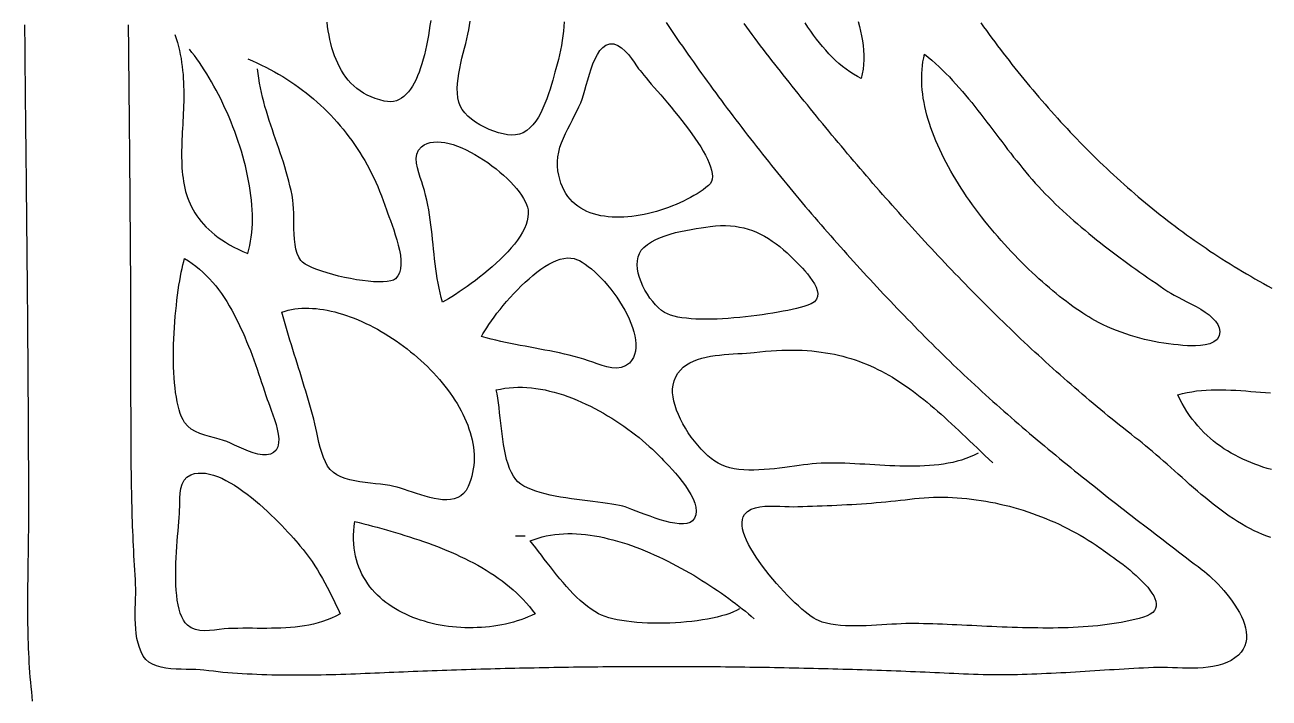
# Model space of a CAD drawing. Header units: millimetres. Extents: x 39 to 1143, y 32 to 1572.
# Drawn here: x 45.7 to 301.3, y 600.7 to 739.1 of the extents above; entities that cross this region are included whole.
import ezdxf

# ---------------------------------------------------------------- set-up
doc = ezdxf.new("R2010")
doc.units = ezdxf.units.MM
doc.layers.add('0_0_0', color=3, linetype='Continuous')

msp = doc.modelspace()

# ---------------------------------------------------------------- linework, layer by layer
at = {"layer": '0_0_0'}
for points in [[(47.32, 600.13), (47.24, 601.06), (47.13, 602.05), (47.02, 603.04), (46.93, 604.03), (46.84, 605.02), (46.77, 606.02), (46.7, 607.01), (46.63, 608.01), (46.58, 609.01), (46.53, 610.01), (46.49, 611.01), (46.45, 612.01), (46.42, 613.01), (46.4, 614.01), (46.38, 615.01), (46.36, 616.01), (46.35, 617.02), (46.34, 618.02), (46.34, 619.02), (46.34, 620.03), (46.34, 621.03), (46.35, 622.04), (46.36, 623.04), (46.37, 624.04), (46.38, 625.05), (46.39, 626.05), (46.41, 627.06), (46.42, 628.06), (46.44, 629.06), (46.45, 630.06), (46.47, 631.07), (46.48, 632.07), (46.49, 633.07), (46.5, 634.07), (46.51, 635.07), (46.52, 636.06), (46.52, 637.06), (46.52, 638.06), (46.52, 639.06), (46.52, 640.06), (46.52, 641.07), (46.52, 642.07), (46.52, 643.07), (46.52, 644.07), (46.52, 645.08), (46.52, 646.08), (46.51, 647.08), (46.51, 648.08), (46.51, 649.08), (46.5, 650.09), (46.5, 651.09), (46.5, 652.09), (46.49, 653.09), (46.49, 654.09), (46.49, 655.1), (46.48, 656.1), (46.48, 657.1), (46.47, 658.1), (46.47, 659.1), (46.46, 660.1), (46.45, 661.1), (46.45, 662.11), (46.44, 663.11), (46.44, 664.11), (46.43, 665.11), (46.42, 666.11), (46.42, 667.11), (46.41, 668.11), (46.4, 669.11), (46.4, 670.11), (46.39, 671.11), (46.38, 672.11), (46.37, 673.12), (46.37, 674.12), (46.36, 675.12), (46.35, 676.12), (46.34, 677.12), (46.33, 678.12), (46.32, 679.12), (46.32, 680.12), (46.31, 681.12), (46.3, 682.12), (46.29, 683.12), (46.28, 684.12), (46.27, 685.12), (46.26, 686.12), (46.25, 687.12), (46.24, 688.12), (46.23, 689.12), (46.22, 690.12), (46.21, 691.12), (46.2, 692.12), (46.19, 693.12), (46.18, 694.12), (46.17, 695.12), (46.16, 696.12), (46.15, 697.12), (46.14, 698.12), (46.13, 699.12), (46.12, 700.12), (46.11, 701.11), (46.1, 702.11), (46.09, 703.11), (46.08, 704.11), (46.07, 705.11), (46.06, 706.11), (46.05, 707.11), (46.04, 708.11), (46.03, 709.11), (46.02, 710.11), (46.01, 711.11), (46, 712.11), (45.99, 713.11), (45.98, 714.11), (45.97, 715.11), (45.96, 716.1), (45.95, 717.1), (45.94, 718.1), (45.93, 719.1), (45.91, 720.1), (45.9, 721.1), (45.89, 722.1), (45.88, 723.1), (45.87, 724.1), (45.86, 725.1), (45.85, 726.1), (45.84, 727.09), (45.83, 728.09), (45.82, 729.09), (45.81, 730.09), (45.81, 731.09), (45.8, 732.09), (45.79, 733.09), (45.78, 734.09), (45.77, 735.09), (45.76, 736.09), (45.75, 737.09), (45.74, 738.08), (45.73, 739.08)], [(177.46, 739.52), (178.01, 738.71), (178.56, 737.9), (179.11, 737.09), (179.67, 736.28), (180.22, 735.47), (180.78, 734.67), (181.34, 733.86), (181.9, 733.06), (182.47, 732.26), (183.03, 731.45), (183.6, 730.65), (184.17, 729.85), (184.74, 729.05), (185.32, 728.26), (185.89, 727.46), (186.47, 726.66), (187.05, 725.87), (187.63, 725.08), (188.22, 724.28), (188.8, 723.49), (189.39, 722.7), (189.98, 721.91), (190.57, 721.12), (191.17, 720.34), (191.76, 719.55), (192.36, 718.77), (192.96, 717.98), (193.56, 717.2), (194.16, 716.42), (194.77, 715.64), (195.38, 714.86), (195.99, 714.08), (196.6, 713.3), (197.21, 712.52), (197.83, 711.75), (198.45, 710.97), (199.07, 710.2), (199.69, 709.43), (200.31, 708.66), (200.94, 707.88), (201.57, 707.12), (202.2, 706.35), (202.83, 705.58), (203.47, 704.81), (204.1, 704.05), (204.74, 703.28), (205.38, 702.52), (206.03, 701.76), (206.67, 700.99), (207.32, 700.23), (207.97, 699.47), (208.62, 698.72), (209.27, 697.96), (209.93, 697.2), (210.59, 696.45), (211.25, 695.69), (211.91, 694.94), (212.57, 694.19), (213.24, 693.43), (213.91, 692.68), (214.58, 691.93), (215.25, 691.19), (215.93, 690.44), (216.6, 689.69), (217.28, 688.95), (217.97, 688.2), (218.65, 687.46), (219.34, 686.72), (220.02, 685.97), (220.71, 685.23), (221.41, 684.49), (222.1, 683.75), (222.8, 683.02), (223.5, 682.28), (224.2, 681.54), (224.9, 680.81), (225.61, 680.07), (226.32, 679.34), (227.03, 678.61), (227.74, 677.88), (228.46, 677.15), (229.17, 676.42), (229.89, 675.69), (230.61, 674.96), (231.34, 674.24), (232.06, 673.51), (232.79, 672.79), (233.52, 672.06), (234.25, 671.35), (234.97, 670.64), (235.69, 669.94), (236.42, 669.24), (237.15, 668.54), (237.88, 667.84), (238.62, 667.15), (239.35, 666.46), (240.09, 665.78), (240.83, 665.09), (241.57, 664.41), (242.31, 663.73), (243.05, 663.05), (243.8, 662.38), (244.54, 661.71), (245.29, 661.04), (246.04, 660.37), (246.8, 659.71), (247.55, 659.05), (248.3, 658.39), (249.06, 657.73), (249.82, 657.07), (250.58, 656.42), (251.34, 655.77), (252.1, 655.12), (252.86, 654.47), (253.63, 653.83), (254.4, 653.18), (255.16, 652.54), (255.93, 651.9), (256.7, 651.26), (257.48, 650.63), (258.25, 649.99), (259.02, 649.36), (259.8, 648.72), (260.58, 648.09), (261.35, 647.46), (262.13, 646.83), (262.91, 646.21), (263.69, 645.58), (264.47, 644.96), (265.26, 644.33), (266.04, 643.71), (266.83, 643.09), (267.61, 642.47), (268.4, 641.85), (269.19, 641.23), (269.98, 640.61), (270.77, 640), (271.56, 639.38), (272.35, 638.77), (273.14, 638.15), (273.93, 637.54), (274.73, 636.92), (275.52, 636.31), (276.32, 635.7), (277.11, 635.08), (277.91, 634.47), (278.71, 633.86), (279.5, 633.25), (280.3, 632.64), (281.1, 632.03), (281.9, 631.41), (282.7, 630.8), (283.5, 630.19), (284.3, 629.58), (285.1, 628.97), (285.9, 628.36), (286.71, 627.75), (287.51, 627.13), (287.99, 626.76), (288.5, 626.33), (289.05, 625.84), (289.62, 625.32), (290.21, 624.75), (290.8, 624.14), (291.41, 623.49), (292.01, 622.82), (292.6, 622.11), (293.17, 621.39), (293.73, 620.64), (294.25, 619.87), (294.74, 619.1), (295.19, 618.31), (295.59, 617.52), (295.94, 616.73), (296.23, 615.94), (296.44, 615.16), (296.59, 614.38), (296.65, 613.62), (296.63, 612.88), (296.51, 612.16), (296.29, 611.46), (295.96, 610.79), (295.53, 610.16), (294.97, 609.56), (294.28, 609), (293.47, 608.48), (292.6, 608.05), (291.69, 607.7), (290.75, 607.43), (289.76, 607.22), (288.76, 607.07), (287.73, 606.97), (286.68, 606.91), (285.62, 606.88), (284.56, 606.89), (283.51, 606.91), (282.45, 606.94), (281.42, 606.98), (280.4, 607.02), (279.41, 607.04), (278.45, 607.04), (277.52, 607.02), (276.51, 606.97), (275.51, 606.92), (274.5, 606.87), (273.49, 606.82), (272.49, 606.76), (271.49, 606.7), (270.49, 606.64), (269.49, 606.58), (268.49, 606.52), (267.49, 606.46), (266.49, 606.4), (265.5, 606.33), (264.5, 606.27), (263.5, 606.21), (262.51, 606.15), (261.51, 606.09), (260.52, 606.03), (259.53, 605.97), (258.53, 605.92), (257.54, 605.86), (256.54, 605.81), (255.55, 605.77), (254.56, 605.72), (253.56, 605.68), (252.57, 605.64), (251.57, 605.61), (250.57, 605.58), (249.58, 605.56), (248.58, 605.54), (247.58, 605.53), (246.58, 605.52), (245.58, 605.51), (244.57, 605.52), (243.57, 605.53), (242.56, 605.54), (241.56, 605.57), (240.55, 605.6), (239.54, 605.64), (238.52, 605.68), (237.54, 605.73), (236.56, 605.78), (235.57, 605.83), (234.58, 605.87), (233.6, 605.92), (232.61, 605.96), (231.62, 606), (230.63, 606.05), (229.64, 606.09), (228.65, 606.13), (227.66, 606.17), (226.67, 606.21), (225.67, 606.25), (224.68, 606.29), (223.68, 606.32), (222.69, 606.36), (221.69, 606.4), (220.7, 606.43), (219.7, 606.47), (218.7, 606.5), (217.71, 606.53), (216.71, 606.56), (215.71, 606.59), (214.71, 606.62), (213.71, 606.65), (212.71, 606.68), (211.71, 606.71), (210.71, 606.74), (209.71, 606.76), (208.71, 606.79), (207.7, 606.81), (206.7, 606.84), (205.7, 606.86), (204.69, 606.88), (203.69, 606.91), (202.69, 606.93), (201.68, 606.95), (200.68, 606.97), (199.67, 606.98), (198.67, 607), (197.66, 607.02), (196.66, 607.03), (195.65, 607.05), (194.64, 607.06), (193.64, 607.08), (192.63, 607.09), (191.62, 607.1), (190.62, 607.11), (189.61, 607.13), (188.6, 607.14), (187.59, 607.14), (186.59, 607.15), (185.58, 607.16), (184.57, 607.17), (183.56, 607.17), (182.56, 607.18), (181.55, 607.18), (180.54, 607.19), (179.53, 607.19), (178.52, 607.19), (177.52, 607.19), (176.51, 607.19), (175.5, 607.19), (174.49, 607.19), (173.48, 607.19), (172.48, 607.19), (171.47, 607.18), (170.46, 607.18), (169.45, 607.17), (168.45, 607.17), (167.44, 607.16), (166.43, 607.15), (165.43, 607.15), (164.42, 607.14), (163.41, 607.13), (162.41, 607.12), (161.4, 607.11), (160.4, 607.09), (159.39, 607.08), (158.39, 607.07), (157.38, 607.05), (156.38, 607.04), (155.37, 607.02), (154.37, 607.01), (153.36, 606.99), (152.36, 606.97), (151.36, 606.95), (150.36, 606.93), (149.35, 606.91), (148.35, 606.89), (147.35, 606.87), (146.35, 606.84), (145.35, 606.82), (144.35, 606.8), (143.35, 606.77), (142.35, 606.74), (141.36, 606.72), (140.36, 606.69), (139.36, 606.66), (138.36, 606.63), (137.37, 606.6), (136.37, 606.57), (135.38, 606.54), (134.38, 606.51), (133.39, 606.48), (132.4, 606.44), (131.41, 606.41), (130.41, 606.37), (129.42, 606.34), (128.43, 606.3), (127.44, 606.26), (126.46, 606.22), (125.47, 606.18), (124.48, 606.14), (123.49, 606.1), (122.51, 606.06), (121.52, 606.02), (120.55, 605.98), (119.58, 605.93), (118.6, 605.89), (117.62, 605.85), (116.63, 605.81), (115.64, 605.77), (114.65, 605.73), (113.65, 605.69), (112.65, 605.66), (111.64, 605.62), (110.64, 605.59), (109.63, 605.56), (108.62, 605.53), (107.6, 605.5), (106.59, 605.48), (105.57, 605.46), (104.56, 605.45), (103.54, 605.44), (102.53, 605.43), (101.51, 605.43), (100.49, 605.43), (99.47, 605.43), (98.46, 605.44), (97.44, 605.46), (96.43, 605.48), (95.42, 605.51), (94.41, 605.54), (93.4, 605.58), (92.39, 605.63), (91.39, 605.68), (90.39, 605.74), (89.39, 605.8), (88.4, 605.88), (87.41, 605.96), (86.42, 606.04), (85.44, 606.14), (84.46, 606.25), (83.49, 606.36), (82.52, 606.48), (81.72, 606.56), (80.84, 606.6), (79.88, 606.63), (78.87, 606.64), (77.83, 606.67), (76.78, 606.71), (75.73, 606.79), (74.71, 606.91), (73.72, 607.1), (72.79, 607.35), (71.94, 607.69), (71.19, 608.14), (70.55, 608.69), (70.04, 609.38), (69.6, 610.22), (69.25, 611.11), (68.97, 612.04), (68.75, 613), (68.6, 613.99), (68.49, 615), (68.43, 616.02), (68.4, 617.05), (68.4, 618.09), (68.41, 619.13), (68.44, 620.16), (68.46, 621.19), (68.49, 622.19), (68.49, 623.18), (68.48, 624.13), (68.43, 625.06), (68.37, 626.06), (68.3, 627.06), (68.24, 628.05), (68.19, 629.05), (68.13, 630.05), (68.08, 631.05), (68.03, 632.05), (67.99, 633.05), (67.95, 634.05), (67.91, 635.05), (67.87, 636.05), (67.84, 637.04), (67.8, 638.04), (67.77, 639.04), (67.75, 640.04), (67.72, 641.04), (67.7, 642.04), (67.67, 643.04), (67.65, 644.04), (67.64, 645.04), (67.62, 646.04), (67.61, 647.04), (67.59, 648.04), (67.58, 649.04), (67.57, 650.04), (67.56, 651.04), (67.55, 652.04), (67.55, 653.04), (67.54, 654.04), (67.54, 655.04), (67.53, 656.04), (67.53, 657.04), (67.53, 658.04), (67.53, 659.04), (67.53, 660.05), (67.52, 661.05), (67.52, 662.05), (67.52, 663.05), (67.52, 664.05), (67.52, 665.05), (67.52, 666.06), (67.52, 667.06), (67.52, 668.06), (67.52, 669.06), (67.52, 670.06), (67.52, 671.06), (67.52, 672.06), (67.52, 673.07), (67.52, 674.07), (67.51, 675.07), (67.51, 676.07), (67.51, 677.07), (67.51, 678.07), (67.5, 679.07), (67.5, 680.07), (67.5, 681.07), (67.49, 682.07), (67.49, 683.08), (67.48, 684.08), (67.48, 685.08), (67.48, 686.08), (67.47, 687.08), (67.46, 688.08), (67.46, 689.08), (67.45, 690.08), (67.45, 691.08), (67.44, 692.08), (67.44, 693.08), (67.43, 694.08), (67.42, 695.08), (67.42, 696.08), (67.41, 697.08), (67.4, 698.08), (67.39, 699.08), (67.39, 700.08), (67.38, 701.08), (67.37, 702.08), (67.36, 703.08), (67.36, 704.08), (67.35, 705.08), (67.34, 706.08), (67.33, 707.08), (67.32, 708.08), (67.31, 709.08), (67.3, 710.08), (67.3, 711.08), (67.29, 712.08), (67.28, 713.08), (67.27, 714.08), (67.26, 715.08), (67.25, 716.08), (67.24, 717.08), (67.23, 718.08), (67.22, 719.08), (67.21, 720.08), (67.2, 721.08), (67.19, 722.08), (67.18, 723.08), (67.17, 724.08), (67.16, 725.08), (67.15, 726.07), (67.14, 727.07), (67.13, 728.07), (67.12, 729.07), (67.11, 730.07), (67.1, 731.07), (67.09, 732.07), (67.08, 733.07), (67.07, 734.07), (67.06, 735.07), (67.05, 736.07), (67.03, 737.07), (67.02, 738.07), (67.01, 739.07)], [(129.09, 739.96), (128.94, 738.92), (128.78, 737.89), (128.61, 736.86), (128.43, 735.85), (128.23, 734.85), (128.02, 733.87), (127.79, 732.91), (127.55, 731.98), (127.29, 731.08), (127.01, 730.21), (126.72, 729.37), (126.4, 728.57), (126.07, 727.82), (125.71, 727.11), (125.34, 726.45), (124.94, 725.84), (124.52, 725.29), (124.07, 724.79), (123.6, 724.36), (123.11, 724), (122.59, 723.71), (122.04, 723.48), (121.46, 723.34), (120.86, 723.27), (120.23, 723.29), (119.56, 723.39), (118.61, 723.63), (117.71, 723.92), (116.86, 724.25), (116.06, 724.63), (115.3, 725.04), (114.59, 725.5), (113.92, 726), (113.29, 726.53), (112.71, 727.1), (112.16, 727.71), (111.65, 728.34), (111.18, 729.01), (110.75, 729.7), (110.35, 730.43), (109.98, 731.17), (109.64, 731.94), (109.34, 732.73), (109.06, 733.54), (108.81, 734.37), (108.58, 735.21), (108.38, 736.07), (108.21, 736.94), (108.05, 737.82), (107.92, 738.72), (107.81, 739.61)], [(156.49, 739.66), (156.42, 738.7), (156.33, 737.74), (156.21, 736.78), (156.08, 735.82), (155.92, 734.85), (155.74, 733.89), (155.54, 732.93), (155.32, 731.97), (155.08, 731.01), (154.81, 730.06), (154.61, 729.34), (154.39, 728.55), (154.15, 727.69), (153.89, 726.78), (153.6, 725.83), (153.28, 724.86), (152.93, 723.87), (152.55, 722.89), (152.14, 721.93), (151.69, 721), (151.2, 720.12), (150.66, 719.3), (150.09, 718.55), (149.47, 717.9), (148.8, 717.35), (148.07, 716.91), (147.3, 716.61), (146.47, 716.45), (145.7, 716.43), (144.85, 716.5), (143.95, 716.66), (143.01, 716.9), (142.04, 717.21), (141.07, 717.59), (140.11, 718.03), (139.18, 718.53), (138.3, 719.09), (137.47, 719.69), (136.73, 720.32), (136.08, 721), (135.54, 721.7), (135.12, 722.42), (134.86, 723.17), (134.67, 724.08), (134.58, 725.04), (134.55, 726.02), (134.6, 727.02), (134.7, 728.04), (134.85, 729.07), (135.04, 730.11), (135.26, 731.16), (135.5, 732.19), (135.76, 733.22), (136.02, 734.24), (136.27, 735.24), (136.51, 736.21), (136.73, 737.15), (136.91, 738.06), (137.07, 738.94), (137.22, 739.85)], [(301.66, 633.74), (300.79, 634.04), (299.93, 634.37), (299.07, 634.74), (298.21, 635.14), (297.35, 635.57), (296.5, 636.03), (295.65, 636.53), (294.8, 637.04), (293.96, 637.59), (293.12, 638.15), (292.29, 638.74), (291.46, 639.35), (290.63, 639.97), (289.8, 640.61), (288.99, 641.26), (288.17, 641.93), (287.36, 642.6), (286.56, 643.28), (285.76, 643.97), (284.97, 644.66), (284.18, 645.35), (283.4, 646.04), (282.62, 646.74), (281.85, 647.42), (281.09, 648.11), (280.33, 648.78), (279.58, 649.45), (278.84, 650.11), (278.1, 650.75), (277.37, 651.38), (276.65, 651.99), (275.93, 652.58), (275.22, 653.16), (274.52, 653.71), (273.73, 654.32), (272.95, 654.94), (272.16, 655.56), (271.38, 656.18), (270.59, 656.81), (269.81, 657.44), (269.04, 658.07), (268.26, 658.7), (267.49, 659.34), (266.72, 659.97), (265.95, 660.61), (265.18, 661.26), (264.42, 661.9), (263.65, 662.55), (262.89, 663.2), (262.13, 663.85), (261.38, 664.5), (260.62, 665.16), (259.87, 665.82), (259.12, 666.48), (258.37, 667.15), (257.62, 667.81), (256.88, 668.48), (256.14, 669.15), (255.39, 669.82), (254.65, 670.5), (253.92, 671.17), (253.18, 671.85), (252.45, 672.53), (251.72, 673.21), (250.99, 673.9), (250.26, 674.59), (249.53, 675.27), (248.81, 675.97), (248.09, 676.66), (247.37, 677.35), (246.65, 678.05), (245.93, 678.75), (245.22, 679.45), (244.5, 680.15), (243.79, 680.85), (243.08, 681.56), (242.38, 682.27), (241.67, 682.98), (240.96, 683.69), (240.26, 684.4), (239.56, 685.12), (238.86, 685.83), (238.16, 686.55), (237.47, 687.27), (236.77, 687.99), (236.08, 688.72), (235.39, 689.44), (234.7, 690.17), (234.01, 690.89), (233.33, 691.62), (232.64, 692.35), (231.96, 693.09), (231.28, 693.82), (230.6, 694.56), (229.92, 695.29), (229.24, 696.03), (228.57, 696.77), (227.89, 697.51), (227.22, 698.25), (226.55, 699), (225.88, 699.74), (225.21, 700.49), (224.55, 701.24), (223.88, 701.99), (223.22, 702.74), (222.56, 703.49), (221.9, 704.24), (221.24, 704.99), (220.58, 705.75), (219.92, 706.5), (219.27, 707.26), (218.62, 708.02), (217.96, 708.78), (217.31, 709.54), (216.66, 710.3), (216.01, 711.06), (215.37, 711.83), (214.72, 712.59), (214.08, 713.36), (213.44, 714.12), (212.79, 714.89), (212.15, 715.66), (211.51, 716.43), (210.88, 717.2), (210.24, 717.97), (209.61, 718.74), (208.97, 719.51), (208.34, 720.29), (207.71, 721.06), (207.08, 721.83), (206.45, 722.61), (205.82, 723.39), (205.19, 724.16), (204.57, 724.94), (203.94, 725.72), (203.32, 726.5), (202.7, 727.28), (202.07, 728.06), (201.49, 728.8), (200.9, 729.54), (200.32, 730.28), (199.74, 731.02), (199.16, 731.77), (198.58, 732.52), (198, 733.27), (197.43, 734.02), (196.85, 734.77), (196.28, 735.53), (195.71, 736.29), (195.14, 737.05), (194.57, 737.81), (194.01, 738.57), (193.44, 739.34)], [(216.9, 739.74), (217.16, 738.75), (217.39, 737.76), (217.58, 736.78), (217.75, 735.8), (217.88, 734.81), (217.97, 733.84), (218.02, 732.86), (218.02, 731.89), (217.98, 730.92), (217.88, 729.96), (217.73, 729.01), (217.52, 728.06), (216.72, 728.47), (215.92, 728.92), (215.15, 729.42), (214.4, 729.95), (213.66, 730.52), (212.94, 731.13), (212.24, 731.76), (211.55, 732.43), (210.87, 733.13), (210.21, 733.85), (209.57, 734.59), (208.94, 735.36), (208.32, 736.15), (207.72, 736.95), (207.13, 737.77), (206.55, 738.6), (205.98, 739.45)], [(242.09, 739.47), (242.66, 738.68), (243.22, 737.9), (243.8, 737.11), (244.37, 736.33), (244.95, 735.55), (245.53, 734.78), (246.11, 734.01), (246.7, 733.24), (247.29, 732.47), (247.89, 731.71), (248.48, 730.94), (249.08, 730.19), (249.68, 729.43), (250.29, 728.68), (250.9, 727.93), (251.51, 727.18), (252.13, 726.43), (252.75, 725.69), (253.37, 724.96), (254, 724.22), (254.63, 723.49), (255.26, 722.76), (255.89, 722.03), (256.53, 721.31), (257.18, 720.59), (257.82, 719.88), (258.47, 719.16), (259.13, 718.45), (259.78, 717.75), (260.44, 717.04), (261.11, 716.34), (261.77, 715.65), (262.44, 714.96), (263.12, 714.27), (263.8, 713.58), (264.48, 712.9), (265.16, 712.22), (265.85, 711.55), (266.55, 710.88), (267.24, 710.21), (267.94, 709.54), (268.65, 708.88), (269.35, 708.23), (270.07, 707.58), (270.78, 706.93), (271.5, 706.28), (272.22, 705.64), (272.95, 705.01), (273.68, 704.37), (274.42, 703.75), (275.15, 703.12), (275.9, 702.5), (276.64, 701.88), (277.39, 701.27), (278.15, 700.66), (278.91, 700.06), (279.67, 699.46), (280.44, 698.86), (281.21, 698.27), (281.98, 697.69), (282.76, 697.1), (283.54, 696.52), (284.33, 695.95), (285.12, 695.38), (285.92, 694.82), (286.72, 694.26), (287.52, 693.7), (288.33, 693.15), (289.14, 692.6), (289.96, 692.06), (290.78, 691.52), (291.61, 690.99), (292.44, 690.46), (293.27, 689.94), (294.11, 689.42), (294.95, 688.91), (295.8, 688.4), (296.65, 687.9), (297.51, 687.4), (298.37, 686.9), (299.24, 686.41), (300.11, 685.93), (300.98, 685.45), (301.86, 684.98)], [(76.52, 737.06), (76.8, 736.24), (77.05, 735.42), (77.27, 734.6), (77.47, 733.78), (77.65, 732.96), (77.8, 732.14), (77.93, 731.32), (78.04, 730.51), (78.13, 729.7), (78.21, 728.88), (78.27, 728.07), (78.31, 727.27), (78.34, 726.46), (78.36, 725.66), (78.36, 724.86), (78.36, 724.06), (78.35, 723.26), (78.33, 722.47), (78.3, 721.68), (78.27, 720.9), (78.23, 720.12), (78.19, 719.34), (78.15, 718.56), (78.11, 717.79), (78.07, 717.03), (78.03, 716.27), (78, 715.51), (77.97, 714.76), (77.95, 714.02), (77.93, 713.28), (77.92, 712.54), (77.92, 711.81), (77.94, 711.09), (77.96, 710.37), (78, 709.66), (78.05, 708.95), (78.12, 708.25), (78.21, 707.56), (78.31, 706.88), (78.44, 706.2), (78.58, 705.53), (78.75, 704.86), (78.94, 704.21), (79.16, 703.56), (79.4, 702.92), (79.66, 702.29), (79.96, 701.66), (80.28, 701.05), (80.64, 700.44), (81.03, 699.84), (81.45, 699.25), (81.91, 698.68), (82.4, 698.1), (82.92, 697.54), (83.49, 696.99), (84.1, 696.45), (84.74, 695.92), (85.43, 695.4), (86.16, 694.89), (86.94, 694.39), (87.76, 693.9), (88.63, 693.42), (89.54, 692.96), (90.51, 692.5), (91.52, 692.06), (91.75, 692.88), (91.94, 693.73), (92.1, 694.59), (92.23, 695.47), (92.33, 696.37), (92.41, 697.28), (92.45, 698.21), (92.47, 699.15), (92.46, 700.11), (92.42, 701.07), (92.36, 702.05), (92.27, 703.03), (92.16, 704.02), (92.03, 705.02), (91.87, 706.02), (91.69, 707.03), (91.49, 708.04), (91.27, 709.06), (91.03, 710.07), (90.77, 711.09), (90.49, 712.1), (90.19, 713.12), (89.88, 714.13), (89.55, 715.13), (89.2, 716.13), (88.84, 717.13), (88.46, 718.12), (88.08, 719.1), (87.67, 720.07), (87.26, 721.03), (86.83, 721.97), (86.4, 722.91), (85.95, 723.83), (85.49, 724.74), (85.03, 725.63), (84.55, 726.5), (84.07, 727.36), (83.58, 728.19), (83.09, 729.01), (82.59, 729.8), (82.09, 730.57), (81.58, 731.32), (81.07, 732.05), (80.56, 732.74), (80.04, 733.41), (79.52, 734.06)], [(165.05, 734.88), (165.88, 735.16), (166.7, 735.13), (167.5, 734.84), (168.26, 734.34), (169, 733.69), (169.68, 732.95), (170.31, 732.16), (170.88, 731.38), (171.38, 730.66), (171.8, 730.05), (172.08, 729.68), (172.43, 729.24), (172.84, 728.74), (173.31, 728.18), (173.84, 727.57), (174.4, 726.9), (175.01, 726.2), (175.65, 725.45), (176.33, 724.67), (177.02, 723.85), (177.73, 723.01), (178.46, 722.14), (179.19, 721.25), (179.91, 720.35), (180.64, 719.44), (181.35, 718.52), (182.05, 717.6), (182.72, 716.68), (183.36, 715.77), (183.97, 714.86), (184.54, 713.98), (185.06, 713.11), (185.53, 712.26), (185.95, 711.45), (186.3, 710.66), (186.58, 709.91), (186.79, 709.2), (186.92, 708.54), (186.96, 707.93), (186.91, 707.37), (186.76, 706.86), (186.51, 706.42), (186.15, 706.05), (185.61, 705.62), (185.03, 705.2), (184.43, 704.78), (183.79, 704.38), (183.13, 703.98), (182.45, 703.59), (181.74, 703.22), (181.01, 702.86), (180.27, 702.51), (179.5, 702.17), (178.72, 701.85), (177.93, 701.55), (177.12, 701.26), (176.3, 700.99), (175.47, 700.74), (174.64, 700.51), (173.8, 700.31), (172.96, 700.12), (172.12, 699.96), (171.28, 699.82), (170.43, 699.71), (169.6, 699.63), (168.77, 699.57), (167.94, 699.54), (167.13, 699.54), (166.33, 699.57), (165.54, 699.64), (164.76, 699.73), (164.01, 699.86), (163.27, 700.02), (162.55, 700.22), (161.85, 700.46), (161.17, 700.73), (160.52, 701.05), (159.9, 701.4), (159.31, 701.79), (158.75, 702.23), (158.22, 702.7), (157.73, 703.23), (157.27, 703.79), (156.85, 704.4), (156.47, 705.06), (156.13, 705.77), (155.84, 706.53), (155.59, 707.33), (155.38, 708.19), (155.23, 709.1), (155.13, 710.06), (155.11, 711.02), (155.2, 711.98), (155.37, 712.94), (155.63, 713.9), (155.96, 714.85), (156.34, 715.8), (156.77, 716.75), (157.22, 717.68), (157.7, 718.61), (158.18, 719.53), (158.65, 720.43), (159.1, 721.32), (159.53, 722.2), (159.91, 723.06), (160.18, 723.8), (160.46, 724.67), (160.74, 725.64), (161.03, 726.69), (161.34, 727.79), (161.67, 728.91), (162.03, 730.01), (162.42, 731.08), (162.85, 732.09), (163.32, 733), (163.84, 733.78), (164.41, 734.42), (165.05, 734.88)], [(91.52, 732.06), (92.46, 731.66), (93.39, 731.24), (94.3, 730.81), (95.21, 730.36), (96.09, 729.9), (96.97, 729.42), (97.83, 728.93), (98.69, 728.42), (99.52, 727.9), (100.35, 727.36), (101.16, 726.81), (101.96, 726.24), (102.75, 725.66), (103.52, 725.07), (104.28, 724.46), (105.02, 723.83), (105.75, 723.2), (106.47, 722.54), (107.18, 721.88), (107.87, 721.2), (108.54, 720.51), (109.2, 719.8), (109.85, 719.08), (110.49, 718.35), (111.1, 717.6), (111.71, 716.84), (112.3, 716.07), (112.87, 715.28), (113.44, 714.48), (113.98, 713.67), (114.51, 712.85), (115.03, 712.01), (115.53, 711.17), (116.02, 710.31), (116.49, 709.43), (116.94, 708.55), (117.38, 707.65), (117.8, 706.75), (118.21, 705.83), (118.6, 704.89), (118.98, 703.95), (119.34, 703), (119.69, 702.03), (120.01, 701.06), (120.23, 700.42), (120.5, 699.68), (120.81, 698.84), (121.14, 697.93), (121.48, 696.95), (121.82, 695.93), (122.14, 694.89), (122.43, 693.83), (122.67, 692.77), (122.85, 691.74), (122.96, 690.74), (122.97, 689.8), (122.89, 688.93), (122.69, 688.15), (122.36, 687.47), (121.88, 686.9), (121.46, 686.64), (120.88, 686.44), (120.16, 686.31), (119.32, 686.25), (118.37, 686.24), (117.33, 686.28), (116.22, 686.38), (115.05, 686.52), (113.85, 686.7), (112.62, 686.92), (111.38, 687.17), (110.16, 687.46), (108.96, 687.77), (107.81, 688.09), (106.72, 688.44), (105.7, 688.8), (104.79, 689.17), (103.98, 689.54), (103.31, 689.91), (102.78, 690.28), (102.41, 690.65), (101.98, 691.32), (101.65, 692.12), (101.4, 693.01), (101.23, 693.97), (101.11, 695), (101.04, 696.06), (101, 697.15), (100.98, 698.24), (100.97, 699.31), (100.96, 700.35), (100.93, 701.33), (100.87, 702.24), (100.77, 703.06), (100.6, 704.04), (100.4, 705.02), (100.18, 706), (99.94, 706.97), (99.68, 707.94), (99.4, 708.9), (99.12, 709.86), (98.82, 710.82), (98.51, 711.78), (98.19, 712.74), (97.87, 713.69), (97.54, 714.65), (97.21, 715.6), (96.89, 716.55), (96.56, 717.5), (96.24, 718.46), (95.93, 719.41), (95.63, 720.37), (95.33, 721.32), (95.05, 722.28), (94.79, 723.24), (94.54, 724.2), (94.31, 725.17), (94.1, 726.14), (93.92, 727.11), (93.76, 728.09), (93.63, 729.07), (93.52, 730.06)], [(186.52, 697.63), (187.6, 697.75), (188.64, 697.82), (189.65, 697.83), (190.64, 697.78), (191.59, 697.68), (192.52, 697.53), (193.43, 697.33), (194.31, 697.08), (195.18, 696.78), (196.02, 696.44), (196.85, 696.05), (197.66, 695.62), (198.45, 695.15), (199.24, 694.64), (200.01, 694.09), (200.77, 693.5), (201.53, 692.87), (202.28, 692.22), (203.02, 691.53), (203.76, 690.8), (204.5, 690.05), (204.93, 689.61), (205.42, 689.1), (205.93, 688.52), (206.46, 687.9), (206.98, 687.25), (207.46, 686.57), (207.89, 685.88), (208.23, 685.19), (208.46, 684.51), (208.57, 683.86), (208.53, 683.24), (208.31, 682.68), (207.89, 682.17), (207.25, 681.73), (206.37, 681.38), (205.71, 681.19), (204.98, 680.99), (204.19, 680.8), (203.33, 680.6), (202.41, 680.41), (201.45, 680.22), (200.44, 680.03), (199.39, 679.85), (198.3, 679.68), (197.19, 679.51), (196.05, 679.35), (194.9, 679.21), (193.73, 679.07), (192.56, 678.95), (191.38, 678.84), (190.21, 678.75), (189.04, 678.68), (187.89, 678.63), (186.76, 678.59), (185.66, 678.58), (184.58, 678.59), (183.55, 678.63), (182.55, 678.69), (181.6, 678.77), (180.7, 678.89), (179.86, 679.03), (179.08, 679.21), (178.37, 679.42), (177.74, 679.66), (177.13, 679.98), (176.51, 680.4), (175.89, 680.92), (175.28, 681.52), (174.69, 682.2), (174.12, 682.93), (173.59, 683.72), (173.1, 684.55), (172.66, 685.41), (172.28, 686.29), (171.97, 687.18), (171.73, 688.06), (171.57, 688.94), (171.51, 689.79), (171.55, 690.61), (171.69, 691.38), (171.95, 692.1), (172.34, 692.75), (172.86, 693.33), (173.6, 693.93), (174.42, 694.47), (175.31, 694.95), (176.26, 695.37), (177.25, 695.75), (178.29, 696.08), (179.35, 696.37), (180.42, 696.62), (181.49, 696.84), (182.56, 697.04), (183.61, 697.21), (184.63, 697.36), (185.6, 697.5), (186.52, 697.63)], [(241.52, 651.06), (240.7, 650.65), (239.86, 650.28), (239, 649.95), (238.12, 649.66), (237.22, 649.4), (236.31, 649.18), (235.38, 648.99), (234.43, 648.83), (233.48, 648.69), (232.51, 648.59), (231.52, 648.5), (230.53, 648.44), (229.53, 648.41), (228.52, 648.38), (227.51, 648.38), (226.48, 648.39), (225.46, 648.41), (224.43, 648.45), (223.4, 648.49), (222.36, 648.54), (221.33, 648.6), (220.29, 648.66), (219.26, 648.72), (218.23, 648.78), (217.21, 648.84), (216.19, 648.89), (215.18, 648.94), (214.17, 648.98), (213.18, 649.01), (212.19, 649.02), (211.21, 649.03), (210.25, 649.02), (209.29, 648.99), (208.35, 648.94), (207.43, 648.87), (206.52, 648.77), (205.66, 648.66), (204.75, 648.54), (203.8, 648.41), (202.81, 648.27), (201.79, 648.13), (200.76, 648), (199.7, 647.88), (198.64, 647.77), (197.57, 647.69), (196.51, 647.63), (195.45, 647.6), (194.41, 647.6), (193.38, 647.65), (192.39, 647.74), (191.42, 647.88), (190.5, 648.08), (189.62, 648.34), (188.79, 648.66), (188.11, 649.01), (187.42, 649.44), (186.72, 649.96), (186.01, 650.55), (185.3, 651.2), (184.61, 651.92), (183.92, 652.69), (183.25, 653.51), (182.61, 654.37), (182, 655.25), (181.42, 656.17), (180.88, 657.09), (180.4, 658.03), (179.96, 658.98), (179.58, 659.91), (179.27, 660.84), (179.03, 661.74), (178.86, 662.62), (178.78, 663.47), (178.78, 664.28), (178.87, 665.04), (179.11, 665.95), (179.44, 666.77), (179.87, 667.49), (180.38, 668.14), (180.96, 668.71), (181.61, 669.2), (182.32, 669.63), (183.08, 670), (183.9, 670.31), (184.75, 670.58), (185.64, 670.79), (186.55, 670.97), (187.48, 671.12), (188.42, 671.23), (189.37, 671.32), (190.31, 671.4), (191.24, 671.46), (192.16, 671.51), (193.06, 671.57), (193.92, 671.62), (194.74, 671.69), (195.52, 671.77), (196.71, 671.9), (197.88, 672.02), (199.02, 672.1), (200.14, 672.17), (201.24, 672.22), (202.31, 672.24), (203.36, 672.25), (204.4, 672.23), (205.41, 672.2), (206.4, 672.14), (207.38, 672.06), (208.33, 671.97), (209.27, 671.85), (210.19, 671.71), (211.1, 671.56), (211.99, 671.39), (212.87, 671.19), (213.73, 670.98), (214.58, 670.75), (215.41, 670.51), (216.24, 670.24), (217.05, 669.96), (217.85, 669.66), (218.63, 669.34), (219.41, 669.01), (220.18, 668.66), (220.95, 668.29), (221.7, 667.9), (222.45, 667.5), (223.18, 667.09), (223.92, 666.66), (224.65, 666.21), (225.37, 665.75), (226.09, 665.27), (226.8, 664.78), (227.52, 664.27), (228.23, 663.75), (228.93, 663.21), (229.64, 662.66), (230.35, 662.1), (231.05, 661.52), (231.76, 660.93), (232.47, 660.33), (233.18, 659.71), (233.9, 659.08), (234.61, 658.44), (235.33, 657.79), (236.06, 657.12), (236.79, 656.44), (237.53, 655.75), (238.27, 655.05), (239.02, 654.34), (239.78, 653.62), (240.55, 652.88), (241.32, 652.14), (242.11, 651.38), (242.9, 650.62), (243.71, 649.84), (244.52, 649.06)], [(301.77, 647.69), (300.9, 647.95), (300.03, 648.22), (299.18, 648.5), (298.34, 648.81), (297.51, 649.14), (296.69, 649.48), (295.88, 649.85), (295.08, 650.23), (294.29, 650.64), (293.52, 651.07), (292.77, 651.52), (292.02, 651.99), (291.29, 652.49), (290.58, 653.01), (289.89, 653.55), (289.21, 654.12), (288.54, 654.72), (287.9, 655.34), (287.27, 655.98), (286.66, 656.66), (286.07, 657.36), (285.5, 658.08), (284.95, 658.84), (284.42, 659.62), (283.91, 660.44), (283.43, 661.28), (282.96, 662.15), (282.52, 663.06), (283.48, 663.31), (284.45, 663.53), (285.42, 663.7), (286.4, 663.84), (287.39, 663.95), (288.39, 664.03), (289.39, 664.07), (290.39, 664.09), (291.4, 664.09), (292.42, 664.07), (293.43, 664.03), (294.45, 663.98), (295.47, 663.92), (296.49, 663.85), (297.51, 663.77), (298.53, 663.69), (299.54, 663.6), (300.55, 663.52), (301.56, 663.45)], [(227.52, 641.63), (228.48, 641.75), (229.44, 641.84), (230.41, 641.92), (231.37, 641.97), (232.34, 642.01), (233.32, 642.03), (234.29, 642.03), (235.27, 642.01), (236.25, 641.97), (237.23, 641.91), (238.21, 641.84), (239.19, 641.75), (240.17, 641.64), (241.15, 641.51), (242.12, 641.37), (243.1, 641.21), (244.07, 641.03), (245.04, 640.83), (246.01, 640.62), (246.97, 640.4), (247.94, 640.15), (248.89, 639.89), (249.85, 639.62), (250.79, 639.33), (251.73, 639.02), (252.67, 638.7), (253.6, 638.36), (254.52, 638.01), (255.44, 637.64), (256.35, 637.26), (257.25, 636.87), (258.14, 636.46), (259.03, 636.03), (259.9, 635.59), (260.77, 635.14), (261.62, 634.68), (262.47, 634.2), (263.3, 633.71), (264.13, 633.21), (264.94, 632.69), (265.74, 632.16), (266.52, 631.62), (266.84, 631.4), (267.22, 631.13), (267.67, 630.82), (268.18, 630.47), (268.73, 630.07), (269.33, 629.64), (269.96, 629.18), (270.61, 628.69), (271.29, 628.17), (271.97, 627.63), (272.65, 627.07), (273.33, 626.5), (273.99, 625.91), (274.63, 625.32), (275.24, 624.72), (275.82, 624.11), (276.35, 623.51), (276.82, 622.92), (277.23, 622.33), (277.58, 621.75), (277.84, 621.19), (278.02, 620.65), (278.11, 620.13), (278.1, 619.63), (277.98, 619.16), (277.74, 618.73), (277.38, 618.33), (276.88, 617.97), (276.24, 617.65), (275.46, 617.37), (274.58, 617.12), (273.68, 616.9), (272.77, 616.68), (271.85, 616.49), (270.91, 616.31), (269.97, 616.14), (269.01, 615.99), (268.05, 615.85), (267.07, 615.73), (266.09, 615.62), (265.1, 615.52), (264.1, 615.44), (263.09, 615.37), (262.08, 615.3), (261.06, 615.25), (260.03, 615.21), (259, 615.18), (257.97, 615.16), (256.93, 615.14), (255.89, 615.14), (254.84, 615.14), (253.79, 615.15), (252.75, 615.16), (251.7, 615.18), (250.64, 615.2), (249.59, 615.24), (248.54, 615.27), (247.49, 615.31), (246.44, 615.35), (245.4, 615.39), (244.35, 615.44), (243.31, 615.49), (242.28, 615.54), (241.24, 615.59), (240.22, 615.64), (239.19, 615.69), (238.17, 615.74), (237.16, 615.78), (236.16, 615.83), (235.16, 615.87), (234.18, 615.91), (233.2, 615.95), (232.22, 615.98), (231.26, 616.01), (230.31, 616.03), (229.37, 616.04), (228.44, 616.05), (227.52, 616.06), (226.65, 616.05), (225.74, 616.01), (224.78, 615.97), (223.79, 615.91), (222.76, 615.84), (221.72, 615.78), (220.66, 615.71), (219.59, 615.65), (218.51, 615.6), (217.43, 615.57), (216.36, 615.56), (215.3, 615.56), (214.26, 615.6), (213.24, 615.67), (212.25, 615.78), (211.3, 615.93), (210.38, 616.12), (209.52, 616.36), (208.71, 616.66), (208.27, 616.87), (207.77, 617.17), (207.22, 617.54), (206.63, 617.98), (205.99, 618.48), (205.32, 619.05), (204.62, 619.67), (203.89, 620.34), (203.15, 621.06), (202.39, 621.82), (201.63, 622.62), (200.86, 623.45), (200.1, 624.3), (199.35, 625.17), (198.61, 626.06), (197.9, 626.97), (197.21, 627.87), (196.56, 628.78), (195.94, 629.69), (195.36, 630.59), (194.84, 631.47), (194.37, 632.33), (193.96, 633.17), (193.62, 633.99), (193.35, 634.76), (193.16, 635.51), (193.05, 636.2), (193.03, 636.85), (193.1, 637.44), (193.28, 637.98), (193.56, 638.45), (194.17, 639.07), (194.91, 639.53), (195.77, 639.85), (196.71, 640.06), (197.72, 640.17), (198.75, 640.21), (199.79, 640.2), (200.82, 640.16), (201.8, 640.11), (202.71, 640.08), (203.52, 640.07), (204.51, 640.1), (205.49, 640.12), (206.49, 640.15), (207.48, 640.18), (208.48, 640.22), (209.49, 640.26), (210.49, 640.3), (211.5, 640.34), (212.51, 640.38), (213.52, 640.44), (214.54, 640.49), (215.55, 640.55), (216.56, 640.61), (217.57, 640.68), (218.58, 640.75), (219.59, 640.82), (220.59, 640.9), (221.6, 640.99), (222.6, 641.08), (223.59, 641.18), (224.58, 641.28), (225.57, 641.39), (226.55, 641.51), (227.52, 641.63)], [(146.52, 634.06), (148.52, 634.06)], [(192.52, 619.06), (191.92, 618.74), (191.25, 618.44), (190.51, 618.15), (189.7, 617.88), (188.84, 617.63), (187.93, 617.4), (186.96, 617.18), (185.96, 616.99), (184.92, 616.81), (183.85, 616.65), (182.75, 616.51), (181.63, 616.39), (180.49, 616.3), (179.34, 616.22), (178.19, 616.16), (177.03, 616.13), (175.88, 616.12), (174.73, 616.13), (173.6, 616.16), (172.49, 616.21), (171.41, 616.29), (170.35, 616.39), (169.33, 616.52), (168.34, 616.66), (167.41, 616.84), (166.52, 617.04), (165.68, 617.26), (164.91, 617.51), (164.2, 617.78), (163.56, 618.09), (162.78, 618.53), (162.02, 619.02), (161.26, 619.57), (160.51, 620.16), (159.78, 620.8), (159.06, 621.48), (158.34, 622.19), (157.64, 622.93), (156.95, 623.69), (156.27, 624.47), (155.6, 625.27), (154.94, 626.08), (154.3, 626.89), (153.66, 627.7), (153.04, 628.52), (152.42, 629.32), (151.82, 630.11), (151.23, 630.88), (150.65, 631.64), (150.08, 632.36), (149.52, 633.06), (150.33, 633.36), (151.15, 633.63), (151.99, 633.87), (152.83, 634.06), (153.69, 634.22), (154.56, 634.35), (155.44, 634.44), (156.33, 634.5), (157.22, 634.53), (158.13, 634.53), (159.04, 634.5), (159.96, 634.43), (160.88, 634.35), (161.81, 634.23), (162.75, 634.08), (163.68, 633.92), (164.63, 633.72), (165.57, 633.5), (166.52, 633.26), (167.46, 633), (168.41, 632.71), (169.36, 632.41), (170.31, 632.08), (171.25, 631.74), (172.2, 631.38), (173.14, 631), (174.07, 630.61), (175.01, 630.2), (175.93, 629.78), (176.86, 629.34), (177.77, 628.89), (178.68, 628.43), (179.58, 627.95), (180.47, 627.47), (181.36, 626.98), (182.23, 626.48), (183.1, 625.97), (183.95, 625.46), (184.79, 624.94), (185.62, 624.41), (186.43, 623.89), (187.23, 623.36), (188.02, 622.82), (188.79, 622.29), (189.55, 621.75), (190.29, 621.22), (191.01, 620.68), (191.71, 620.15), (192.4, 619.62), (193.07, 619.1), (193.71, 618.58), (194.34, 618.07), (194.94, 617.56), (195.52, 617.06)]]:
    msp.add_lwpolyline(points, dxfattribs=at)
for points in [[(230.52, 733.06), (231.29, 732.43), (232.04, 731.79), (232.78, 731.14), (233.5, 730.47), (234.21, 729.78), (234.92, 729.08), (235.61, 728.36), (236.29, 727.64), (236.96, 726.9), (237.63, 726.15), (238.29, 725.4), (238.93, 724.63), (239.58, 723.86), (240.21, 723.08), (240.84, 722.29), (241.47, 721.5), (242.09, 720.7), (242.71, 719.9), (243.32, 719.1), (243.94, 718.29), (244.55, 717.49), (245.16, 716.68), (245.77, 715.88), (246.37, 715.08), (246.98, 714.27), (247.59, 713.48), (248.21, 712.68), (248.82, 711.89), (249.44, 711.11), (250.06, 710.34), (250.69, 709.57), (251.32, 708.81), (251.95, 708.06), (252.61, 707.31), (253.27, 706.56), (253.94, 705.82), (254.63, 705.09), (255.32, 704.37), (256.02, 703.66), (256.73, 702.95), (257.45, 702.25), (258.18, 701.55), (258.92, 700.86), (259.66, 700.18), (260.41, 699.5), (261.17, 698.83), (261.93, 698.17), (262.7, 697.51), (263.48, 696.86), (264.26, 696.21), (265.04, 695.57), (265.84, 694.93), (266.63, 694.3), (267.43, 693.68), (268.24, 693.06), (269.04, 692.44), (269.85, 691.83), (270.67, 691.22), (271.48, 690.62), (272.3, 690.02), (273.12, 689.43), (273.94, 688.84), (274.76, 688.26), (275.59, 687.68), (276.41, 687.1), (277.23, 686.53), (278.06, 685.96), (278.88, 685.39), (279.7, 684.83), (280.52, 684.27), (281.11, 683.91), (281.81, 683.52), (282.61, 683.11), (283.49, 682.66), (284.41, 682.19), (285.37, 681.7), (286.32, 681.18), (287.25, 680.63), (288.14, 680.06), (288.96, 679.46), (289.68, 678.83), (290.29, 678.18), (290.76, 677.51), (291.06, 676.8), (291.18, 676.08), (291.03, 675.15), (290.6, 674.44), (289.93, 673.91), (289.1, 673.54), (288.16, 673.31), (287.17, 673.17), (286.2, 673.12), (285.29, 673.12), (284.52, 673.15), (283.57, 673.21), (282.6, 673.29), (281.62, 673.39), (280.64, 673.51), (279.66, 673.66), (278.67, 673.82), (277.68, 674.01), (276.7, 674.22), (275.71, 674.45), (274.73, 674.69), (273.76, 674.97), (272.79, 675.26), (271.83, 675.57), (270.89, 675.9), (269.95, 676.25), (269.03, 676.63), (268.13, 677.02), (267.24, 677.44), (266.37, 677.87), (265.52, 678.33), (264.91, 678.68), (264.28, 679.05), (263.65, 679.44), (263, 679.86), (262.34, 680.29), (261.68, 680.74), (261.01, 681.22), (260.33, 681.71), (259.65, 682.21), (258.96, 682.74), (258.26, 683.28), (257.56, 683.84), (256.86, 684.42), (256.15, 685.01), (255.44, 685.62), (254.73, 686.25), (254.02, 686.89), (253.3, 687.54), (252.59, 688.21), (251.87, 688.89), (251.16, 689.58), (250.45, 690.28), (249.74, 691), (249.03, 691.73), (248.33, 692.47), (247.63, 693.23), (246.93, 693.99), (246.24, 694.76), (245.56, 695.55), (244.88, 696.34), (244.21, 697.14), (243.55, 697.95), (242.89, 698.76), (242.25, 699.59), (241.61, 700.42), (240.99, 701.26), (240.37, 702.1), (239.77, 702.95), (239.17, 703.81), (238.59, 704.67), (238.03, 705.54), (237.48, 706.4), (236.94, 707.28), (236.41, 708.15), (235.91, 709.03), (235.42, 709.91), (234.94, 710.8), (234.48, 711.68), (234.05, 712.57), (233.63, 713.46), (233.22, 714.34), (232.84, 715.23), (232.48, 716.12), (232.14, 717), (231.83, 717.88), (231.53, 718.77), (231.26, 719.65), (231.01, 720.52), (230.79, 721.4), (230.59, 722.27), (230.41, 723.13), (230.26, 723.99), (230.14, 724.85), (230.05, 725.7), (229.98, 726.55), (229.94, 727.39), (229.93, 728.22), (229.95, 729.05), (230, 729.87), (230.09, 730.68), (230.2, 731.48), (230.35, 732.27)], [(131.52, 682.06), (131.25, 683.03), (131.01, 684.01), (130.79, 685), (130.6, 685.98), (130.42, 686.97), (130.27, 687.97), (130.13, 688.96), (130, 689.96), (129.89, 690.96), (129.78, 691.96), (129.68, 692.97), (129.57, 693.97), (129.47, 694.98), (129.36, 695.98), (129.25, 696.99), (129.13, 698), (128.99, 699.01), (128.85, 700.02), (128.68, 701.03), (128.49, 702.03), (128.29, 703.04), (128.05, 704.05), (127.79, 705.05), (127.5, 706.06), (127.24, 706.84), (126.93, 707.72), (126.62, 708.67), (126.35, 709.66), (126.16, 710.65), (126.11, 711.62), (126.23, 712.52), (126.56, 713.33), (127.17, 714.01), (127.72, 714.39), (128.33, 714.68), (128.99, 714.88), (129.69, 714.99), (130.43, 715.03), (131.21, 714.99), (132.02, 714.87), (132.86, 714.69), (133.71, 714.45), (134.59, 714.15), (135.48, 713.8), (136.37, 713.39), (137.27, 712.94), (138.17, 712.45), (139.07, 711.91), (139.95, 711.35), (140.82, 710.75), (141.67, 710.13), (142.5, 709.49), (143.3, 708.83), (144.07, 708.15), (144.8, 707.47), (145.49, 706.78), (146.13, 706.09), (146.73, 705.41), (147.26, 704.73), (147.74, 704.07), (148.16, 703.42), (148.5, 702.79), (148.77, 702.18), (148.97, 701.6), (149.08, 701.06), (149.12, 700.32), (149.06, 699.57), (148.91, 698.8), (148.66, 698.02), (148.33, 697.23), (147.92, 696.44), (147.44, 695.64), (146.89, 694.84), (146.28, 694.03), (145.62, 693.24), (144.91, 692.44), (144.16, 691.66), (143.37, 690.88), (142.56, 690.12), (141.72, 689.37), (140.87, 688.64), (140, 687.92), (139.13, 687.23), (138.26, 686.57), (137.4, 685.93), (136.55, 685.32), (135.73, 684.74), (134.92, 684.19), (134.16, 683.68), (133.42, 683.21), (132.74, 682.78), (132.1, 682.4)], [(78.52, 691.06), (79.33, 690.57), (80.11, 690.05), (80.87, 689.48), (81.6, 688.89), (82.31, 688.26), (83, 687.59), (83.66, 686.9), (84.3, 686.18), (84.92, 685.43), (85.51, 684.66), (86.09, 683.86), (86.65, 683.04), (87.19, 682.2), (87.71, 681.34), (88.21, 680.47), (88.69, 679.58), (89.16, 678.68), (89.62, 677.77), (90.05, 676.84), (90.48, 675.91), (90.89, 674.97), (91.28, 674.03), (91.67, 673.08), (92.04, 672.13), (92.4, 671.18), (92.75, 670.23), (93.09, 669.29), (93.42, 668.35), (93.74, 667.42), (94.06, 666.49), (94.36, 665.58), (94.66, 664.68), (94.95, 663.79), (95.24, 662.91), (95.52, 662.06), (95.74, 661.45), (96.02, 660.72), (96.34, 659.88), (96.68, 658.96), (97.01, 657.99), (97.32, 656.99), (97.58, 655.98), (97.77, 654.99), (97.86, 654.04), (97.84, 653.16), (97.67, 652.38), (97.34, 651.71), (96.83, 651.19), (96.15, 650.85), (95.38, 650.7), (94.52, 650.71), (93.6, 650.87), (92.64, 651.13), (91.66, 651.47), (90.69, 651.87), (89.73, 652.29), (88.82, 652.71), (87.96, 653.11), (87.19, 653.45), (86.52, 653.7), (85.61, 653.97), (84.65, 654.22), (83.66, 654.48), (82.66, 654.76), (81.69, 655.09), (80.77, 655.5), (79.92, 655.99), (79.17, 656.61), (78.55, 657.37), (78.23, 657.93), (77.93, 658.55), (77.66, 659.23), (77.42, 659.98), (77.2, 660.79), (77, 661.64), (76.84, 662.55), (76.69, 663.5), (76.57, 664.49), (76.47, 665.52), (76.38, 666.57), (76.32, 667.66), (76.28, 668.77), (76.26, 669.9), (76.25, 671.05), (76.26, 672.21), (76.29, 673.37), (76.33, 674.54), (76.38, 675.71), (76.45, 676.88), (76.53, 678.04), (76.63, 679.18), (76.73, 680.31), (76.84, 681.42), (76.97, 682.5), (77.1, 683.55), (77.24, 684.57), (77.38, 685.55), (77.54, 686.5), (77.69, 687.39), (77.85, 688.24), (78.02, 689.03), (78.19, 689.77), (78.35, 690.45)], [(139.52, 675.06), (139.82, 675.6), (140.18, 676.2), (140.59, 676.85), (141.05, 677.53), (141.55, 678.26), (142.1, 679.02), (142.7, 679.8), (143.32, 680.59), (143.98, 681.4), (144.68, 682.22), (145.4, 683.04), (146.14, 683.85), (146.9, 684.65), (147.68, 685.43), (148.48, 686.18), (149.28, 686.91), (150.09, 687.6), (150.91, 688.24), (151.72, 688.84), (152.53, 689.39), (153.34, 689.87), (154.14, 690.29), (154.92, 690.63), (155.69, 690.9), (156.43, 691.08), (157.16, 691.17), (157.86, 691.16), (158.52, 691.05), (159.05, 690.88), (159.62, 690.63), (160.21, 690.31), (160.82, 689.91), (161.46, 689.45), (162.11, 688.92), (162.77, 688.34), (163.43, 687.71), (164.1, 687.03), (164.76, 686.31), (165.42, 685.55), (166.06, 684.76), (166.69, 683.93), (167.29, 683.09), (167.87, 682.22), (168.42, 681.34), (168.93, 680.45), (169.41, 679.56), (169.84, 678.66), (170.22, 677.77), (170.55, 676.89), (170.82, 676.02), (171.02, 675.17), (171.17, 674.34), (171.24, 673.54), (171.23, 672.77), (171.14, 672.04), (170.97, 671.36), (170.71, 670.71), (170.36, 670.12), (169.91, 669.59), (169.11, 668.99), (168.23, 668.65), (167.29, 668.54), (166.3, 668.6), (165.29, 668.8), (164.29, 669.08), (163.31, 669.42), (162.38, 669.75), (161.52, 670.05), (160.54, 670.37), (159.55, 670.66), (158.55, 670.93), (157.55, 671.18), (156.55, 671.42), (155.55, 671.65), (154.54, 671.86), (153.54, 672.07), (152.53, 672.26), (151.52, 672.45), (150.51, 672.64), (149.5, 672.83), (148.49, 673.02), (147.49, 673.21), (146.48, 673.4), (145.48, 673.6), (144.48, 673.81), (143.48, 674.03), (142.48, 674.26), (141.49, 674.51), (140.51, 674.78)], [(98.52, 680.06), (99.17, 680.26), (99.82, 680.44), (100.49, 680.58), (101.18, 680.7), (101.88, 680.78), (102.59, 680.84), (103.31, 680.86), (104.04, 680.86), (104.78, 680.82), (105.54, 680.77), (106.29, 680.68), (107.06, 680.57), (107.84, 680.43), (108.61, 680.27), (109.4, 680.08), (110.19, 679.86), (110.98, 679.63), (111.78, 679.37), (112.57, 679.09), (113.37, 678.78), (114.17, 678.45), (114.97, 678.11), (115.77, 677.74), (116.56, 677.35), (117.36, 676.94), (118.15, 676.52), (118.93, 676.07), (119.71, 675.61), (120.49, 675.13), (121.26, 674.63), (122.02, 674.12), (122.77, 673.59), (123.51, 673.05), (124.25, 672.49), (124.97, 671.92), (125.68, 671.33), (126.38, 670.73), (127.07, 670.12), (127.75, 669.5), (128.41, 668.86), (129.05, 668.21), (129.68, 667.56), (130.29, 666.89), (130.89, 666.21), (131.47, 665.53), (132.02, 664.83), (132.56, 664.13), (133.08, 663.42), (133.58, 662.71), (134.05, 661.99), (134.5, 661.26), (134.93, 660.53), (135.33, 659.79), (135.71, 659.05), (136.06, 658.31), (136.39, 657.56), (136.69, 656.81), (136.95, 656.06), (137.19, 655.31), (137.41, 654.55), (137.59, 653.8), (137.73, 653.04), (137.85, 652.29), (137.93, 651.54), (137.98, 650.79), (138, 650.04), (137.98, 649.3), (137.92, 648.55), (137.83, 647.82), (137.69, 647.08), (137.53, 646.35), (137.32, 645.63), (137.07, 644.92), (136.78, 644.21), (136.36, 643.42), (135.85, 642.79), (135.27, 642.3), (134.63, 641.93), (133.92, 641.67), (133.17, 641.52), (132.37, 641.47), (131.53, 641.49), (130.67, 641.59), (129.78, 641.75), (128.88, 641.96), (127.98, 642.2), (127.08, 642.48), (126.19, 642.77), (125.32, 643.07), (124.48, 643.36), (123.67, 643.63), (122.9, 643.88), (122.18, 644.09), (121.52, 644.25), (120.68, 644.41), (119.75, 644.54), (118.77, 644.67), (117.74, 644.78), (116.69, 644.91), (115.62, 645.04), (114.55, 645.2), (113.5, 645.39), (112.49, 645.61), (111.53, 645.89), (110.64, 646.22), (109.82, 646.61), (109.11, 647.08), (108.47, 647.69), (107.92, 648.43), (107.45, 649.28), (107.04, 650.21), (106.69, 651.2), (106.4, 652.23), (106.14, 653.27), (105.91, 654.3), (105.7, 655.29), (105.5, 656.22), (105.3, 657.06), (105.05, 658.03), (104.79, 659), (104.53, 659.97), (104.25, 660.93), (103.98, 661.89), (103.7, 662.85), (103.41, 663.81), (103.12, 664.77), (102.83, 665.72), (102.54, 666.67), (102.24, 667.62), (101.94, 668.58), (101.65, 669.53), (101.35, 670.48), (101.06, 671.43), (100.76, 672.38), (100.47, 673.33), (100.18, 674.29), (99.89, 675.24), (99.61, 676.2), (99.33, 677.16), (99.05, 678.12), (98.79, 679.09)], [(142.52, 664.06), (143.4, 664.25), (144.28, 664.41), (145.18, 664.52), (146.08, 664.59), (146.99, 664.62), (147.91, 664.62), (148.84, 664.57), (149.77, 664.49), (150.7, 664.38), (151.64, 664.23), (152.58, 664.05), (153.52, 663.83), (154.46, 663.59), (155.4, 663.32), (156.34, 663.02), (157.27, 662.69), (158.21, 662.34), (159.14, 661.97), (160.06, 661.57), (160.98, 661.15), (161.88, 660.71), (162.79, 660.25), (163.68, 659.77), (164.56, 659.28), (165.43, 658.77), (166.29, 658.25), (167.13, 657.71), (167.96, 657.16), (168.78, 656.6), (169.58, 656.03), (170.36, 655.45), (171.12, 654.86), (171.87, 654.27), (172.6, 653.67), (173.3, 653.07), (173.99, 652.47), (174.65, 651.86), (175.28, 651.26), (175.89, 650.66), (176.48, 650.05), (176.92, 649.59), (177.45, 649.04), (178.05, 648.4), (178.69, 647.69), (179.37, 646.93), (180.06, 646.11), (180.74, 645.25), (181.39, 644.37), (181.99, 643.47), (182.53, 642.57), (182.98, 641.67), (183.32, 640.79), (183.54, 639.94), (183.62, 639.13), (183.54, 638.37), (183.27, 637.68), (182.89, 637.19), (182.37, 636.85), (181.72, 636.65), (180.98, 636.55), (180.14, 636.57), (179.23, 636.67), (178.26, 636.85), (177.25, 637.1), (176.22, 637.4), (175.18, 637.73), (174.14, 638.09), (173.14, 638.46), (172.17, 638.83), (171.26, 639.18), (170.43, 639.51), (169.68, 639.79), (169.04, 640.02), (168.52, 640.17), (167.85, 640.33), (167.09, 640.48), (166.26, 640.62), (165.37, 640.76), (164.41, 640.89), (163.41, 641.02), (162.37, 641.14), (161.3, 641.28), (160.21, 641.41), (159.1, 641.56), (157.98, 641.71), (156.86, 641.88), (155.76, 642.06), (154.67, 642.25), (153.6, 642.47), (152.57, 642.71), (151.59, 642.97), (150.65, 643.26), (149.77, 643.57), (148.96, 643.92), (148.22, 644.3), (147.57, 644.71), (147.01, 645.16), (146.55, 645.66), (146.07, 646.33), (145.66, 647.09), (145.29, 647.92), (144.97, 648.81), (144.68, 649.76), (144.44, 650.76), (144.23, 651.79), (144.04, 652.86), (143.88, 653.94), (143.73, 655.04), (143.6, 656.14), (143.48, 657.24), (143.37, 658.32), (143.25, 659.38), (143.13, 660.42), (143, 661.41), (142.86, 662.35), (142.71, 663.24)], [(110.52, 618.06), (109.62, 617.59), (108.71, 617.17), (107.8, 616.8), (106.88, 616.47), (105.95, 616.19), (105.01, 615.95), (104.07, 615.74), (103.13, 615.57), (102.18, 615.43), (101.22, 615.32), (100.26, 615.23), (99.3, 615.17), (98.33, 615.12), (97.36, 615.09), (96.38, 615.08), (95.41, 615.07), (94.43, 615.07), (93.44, 615.07), (92.46, 615.08), (91.48, 615.08), (90.49, 615.08), (89.5, 615.07), (88.51, 615.05), (87.52, 615.02), (86.63, 614.95), (85.67, 614.83), (84.68, 614.71), (83.67, 614.61), (82.66, 614.57), (81.68, 614.62), (80.75, 614.81), (79.89, 615.15), (79.13, 615.7), (78.68, 616.19), (78.29, 616.78), (77.95, 617.45), (77.65, 618.2), (77.41, 619.03), (77.21, 619.91), (77.04, 620.86), (76.92, 621.85), (76.83, 622.89), (76.77, 623.97), (76.73, 625.07), (76.73, 626.19), (76.74, 627.33), (76.77, 628.47), (76.82, 629.61), (76.88, 630.74), (76.95, 631.86), (77.03, 632.96), (77.11, 634.03), (77.2, 635.06), (77.28, 636.04), (77.35, 636.98), (77.41, 637.85), (77.47, 638.66), (77.51, 639.4), (77.53, 640.06), (77.54, 640.91), (77.56, 641.85), (77.63, 642.83), (77.77, 643.79), (78.03, 644.7), (78.44, 645.51), (79.03, 646.17), (79.84, 646.64), (80.55, 646.86), (81.29, 646.97), (82.05, 646.99), (82.84, 646.93), (83.65, 646.78), (84.48, 646.56), (85.32, 646.27), (86.17, 645.9), (87.04, 645.48), (87.91, 645), (88.78, 644.48), (89.65, 643.9), (90.52, 643.29), (91.39, 642.65), (92.25, 641.97), (93.1, 641.27), (93.93, 640.56), (94.75, 639.83), (95.54, 639.09), (96.32, 638.36), (97.07, 637.62), (97.79, 636.9), (98.48, 636.19), (99.14, 635.49), (99.76, 634.83), (100.35, 634.19), (100.89, 633.59), (101.38, 633.03), (101.83, 632.52), (102.22, 632.06), (102.89, 631.26), (103.52, 630.44), (104.13, 629.62), (104.71, 628.78), (105.27, 627.94), (105.81, 627.08), (106.34, 626.21), (106.84, 625.34), (107.33, 624.45), (107.81, 623.56), (108.28, 622.66), (108.73, 621.75), (109.19, 620.84), (109.63, 619.92), (110.08, 618.99)], [(113.52, 637.06), (114.42, 636.82), (115.32, 636.58), (116.24, 636.34), (117.16, 636.09), (118.09, 635.84), (119.03, 635.58), (119.98, 635.31), (120.93, 635.04), (121.88, 634.76), (122.84, 634.47), (123.79, 634.18), (124.76, 633.88), (125.72, 633.56), (126.68, 633.24), (127.64, 632.91), (128.6, 632.57), (129.55, 632.22), (130.5, 631.86), (131.45, 631.48), (132.39, 631.1), (133.32, 630.7), (134.25, 630.29), (135.17, 629.87), (136.08, 629.43), (136.98, 628.98), (137.87, 628.52), (138.75, 628.04), (139.62, 627.55), (140.47, 627.04), (141.31, 626.51), (142.14, 625.97), (142.94, 625.42), (143.73, 624.84), (144.51, 624.25), (145.26, 623.64), (146, 623.01), (146.71, 622.36), (147.4, 621.69), (148.08, 621.01), (148.72, 620.3), (149.35, 619.57), (149.95, 618.83), (150.52, 618.06), (149.82, 617.73), (149.1, 617.42), (148.36, 617.13), (147.61, 616.85), (146.85, 616.6), (146.07, 616.37), (145.28, 616.16), (144.48, 615.97), (143.67, 615.81), (142.85, 615.66), (142.02, 615.53), (141.19, 615.42), (140.35, 615.33), (139.51, 615.27), (138.66, 615.22), (137.81, 615.2), (136.96, 615.19), (136.11, 615.21), (135.26, 615.24), (134.41, 615.3), (133.56, 615.38), (132.71, 615.48), (131.87, 615.6), (131.04, 615.74), (130.21, 615.9), (129.39, 616.09), (128.58, 616.29), (127.78, 616.52), (126.99, 616.76), (126.21, 617.03), (125.44, 617.32), (124.69, 617.63), (123.95, 617.96), (123.23, 618.32), (122.52, 618.69), (121.83, 619.09), (121.16, 619.51), (120.51, 619.95), (119.88, 620.41), (119.28, 620.89), (118.69, 621.39), (118.13, 621.92), (117.6, 622.47), (117.09, 623.04), (116.61, 623.63), (116.15, 624.24), (115.73, 624.88), (115.33, 625.53), (114.97, 626.21), (114.64, 626.91), (114.34, 627.64), (114.07, 628.38), (113.84, 629.15), (113.65, 629.94), (113.49, 630.75), (113.37, 631.58), (113.3, 632.44), (113.26, 633.32), (113.26, 634.22), (113.3, 635.14), (113.39, 636.09)]]:
    msp.add_lwpolyline(points, close=True, dxfattribs=at)

doc.saveas('drawing.dxf')
